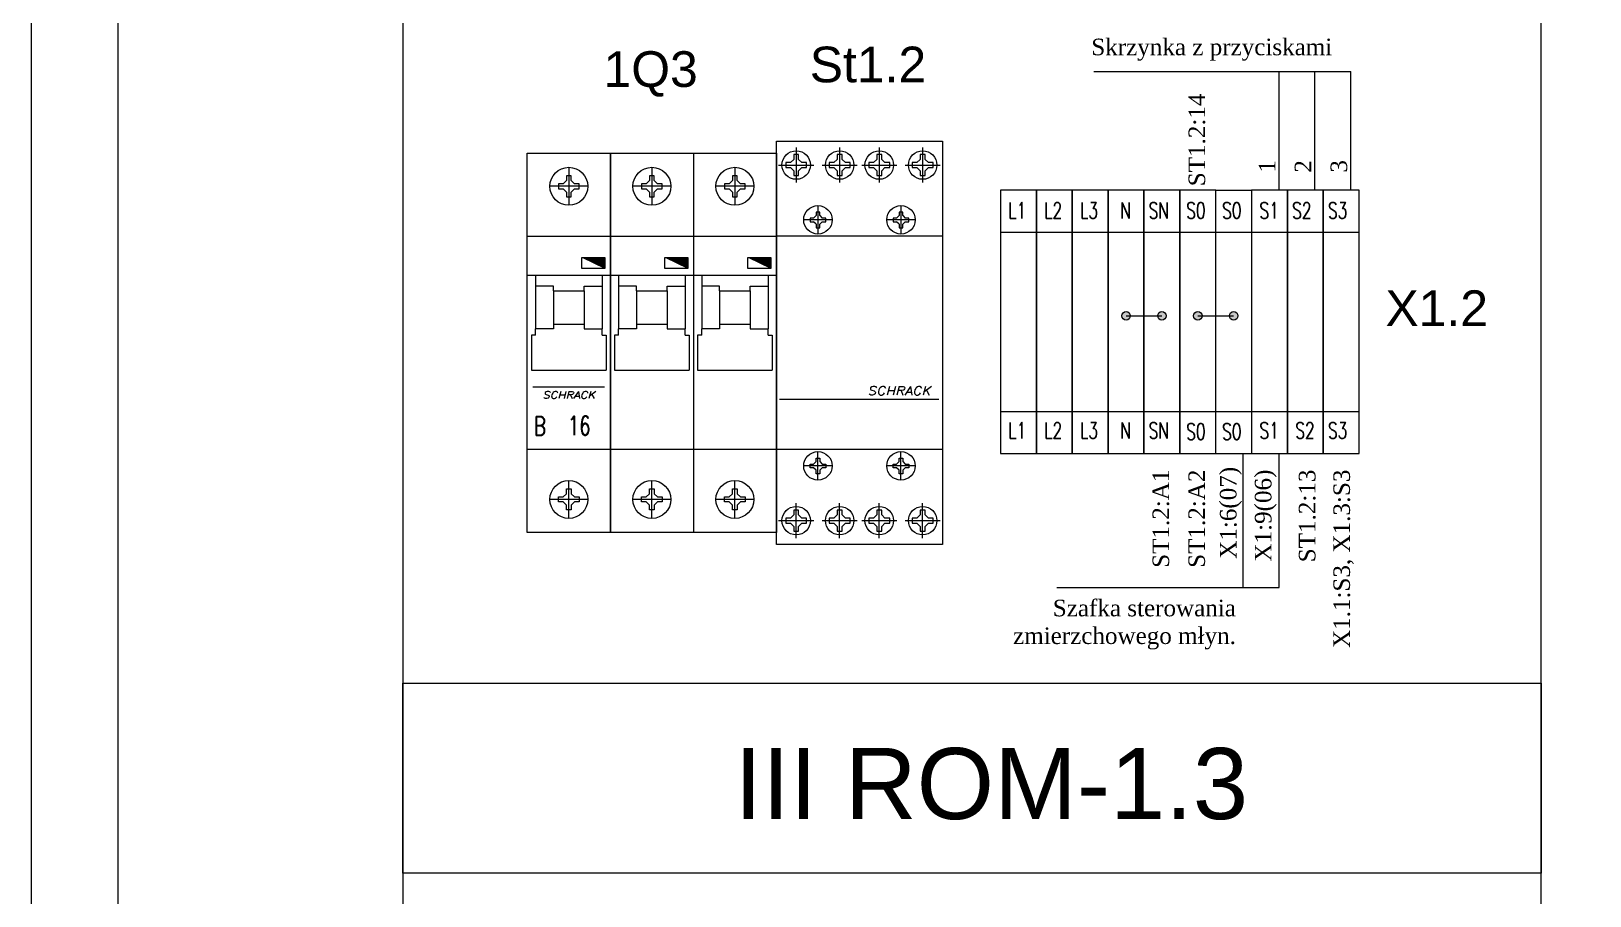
# Model space of a CAD drawing. Header units: millimetres. Extents: x 7130 to 65072, y -4915 to 15466.
# Drawn here: x 53295 to 57924, y 3374 to 5942 of the extents above; entities that cross this region are included whole.
import ezdxf
from ezdxf.enums import TextEntityAlignment as Align

# ---------------------------------------------------------------- set-up
doc = ezdxf.new("R2010")
doc.units = ezdxf.units.MM
doc.header["$LTSCALE"] = 0.3
doc.layers.get('0').update_dxf_attribs({"linetype": 'CONTINUOUS'})
doc.styles.add('Annotative', font='arial.ttf')
doc.styles.add('logo', font='romand.shx', dxfattribs={"oblique": 15, "height": 1.5})
doc.styles.add('OPIS', font='simplex.shx', dxfattribs={"width": 0.7, "height": 4})
doc.styles.get("Standard").update_dxf_attribs({"font": 'romans.shx', "width": 0.7})

msp = doc.modelspace()

# ---------------------------------------------------------------- hatches: boundary and pattern name
at = {"lineweight": 9}
h = msp.add_hatch(dxfattribs=at)
h.set_pattern_fill('ANSI31', color=256, scale=3.522750000000001, angle=45, style=0)
h.set_pattern_definition([(90, (983225883.3003528, 997996037.070297), (-11.18473125, 2.346622895998962e-15), [])])
h.paths.add_polyline_path([(54930.2434979254, 5270.62243156752), (54930.2434979254, 5237.286455144726), (54998.41732882062, 5237.286455144726), (54998.41732882062, 5270.62243156752)])
h = msp.add_hatch(dxfattribs=at)
h.set_pattern_fill('ANSI31', color=256, scale=3.522750000000001, angle=45, style=0)
h.set_pattern_definition([(90, (983226129.8928525, 997996037.070297), (-11.18473125, 2.346622895998962e-15), [])])
h.paths.add_polyline_path([(55176.8359979252, 5270.62243156752), (55176.8359979252, 5237.286455144726), (55245.00982882088, 5237.286455144726), (55245.00982882088, 5270.62243156752)])
h = msp.add_hatch(dxfattribs=at)
h.set_pattern_fill('ANSI31', color=256, scale=3.522750000000001, angle=45, style=0)
h.set_pattern_definition([(90, (983226376.4853526, 997996037.070297), (-11.18473125, 2.346622895998962e-15), [])])
h.paths.add_polyline_path([(55423.42849792546, 5270.62243156752), (55423.42849792546, 5237.286455144726), (55491.60232882068, 5237.286455144726), (55491.60232882068, 5270.62243156752)])
h = msp.add_hatch(color=256, dxfattribs=at)
h.dxf.hatch_style = 1
h.paths.add_polyline_path([(56534.03133956628, 5096.895346674369, 1), (56559.29104063759, 5096.895346674369, 1)])
h.paths.add_polyline_path([(56640.55929956638, 5096.895346674369, 1), (56665.81900063722, 5096.895346674369, 1)])
h = msp.add_hatch(color=256, dxfattribs=at)
h.dxf.hatch_style = 1
h.paths.add_polyline_path([(56747.08725956647, 5096.895346674369, 1), (56772.34696063731, 5096.895346674369, 1)])
h.paths.add_polyline_path([(56853.61521956656, 5096.895346674369, 1), (56878.87492063741, 5096.895346674369, 1)])

# ---------------------------------------------------------------- linework, layer by layer
for p, q in [((56450.78391750815, 5823.00001097584), (57214.3423792618, 5823.00001097584)), ((57001.28645926161, 5469.730392697733), (57001.28645926161, 5823.00001097584)), ((57107.81441926217, 5469.730392697733), (57107.81441926217, 5823.00001097584)), ((57214.3423792618, 5469.730392697733), (57214.3423792618, 5823.00001097584)), ((54768.41363197804, 4453.068572948832), (54768.41363197804, 5580.348572948831)), ((54768.41363197804, 5580.348572948831), (55015.00613197783, 5580.348572948831)), ((55015.00613197783, 5580.348572948831), (55015.00613197783, 4453.068572948832)), ((55015.00613197783, 4453.068572948832), (55015.00613197783, 5580.348572948831)), ((55015.00613197783, 5580.348572948831), (55261.59863197809, 5580.348572948831)), ((55261.59863197809, 5580.348572948831), (55261.59863197809, 4453.068572948832)), ((55261.59863197809, 5580.348572948831), (55508.19113197789, 5580.348572948831)), ((55508.19113197789, 5580.348572948831), (55508.19113197789, 4453.068572948832)), ((55559.73637058638, 5561.732017847273), (55550.03796511894, 5552.03361237963)), ((55559.73637037637, 5575.776947203267), (55559.73637037637, 5561.732017637289)), ((55566.99323538464, 5575.776947203267), (55559.73637037637, 5575.776947203267)), ((55566.99323538464, 5596.874054037035), (55566.99323538464, 5492.679440705397)), ((55574.25010018289, 5575.776947203267), (55566.99323538464, 5575.776947203267)), ((55574.25010018289, 5561.732017847273), (55574.25010018289, 5575.776947203267)), ((55574.25010018289, 5561.732017847273), (55583.9485056508, 5552.03361237963)), ((55688.72466377268, 5561.732017847273), (55679.02625830477, 5552.03361237963)), ((55688.7246635622, 5575.776947203267), (55688.7246635622, 5561.732017637289)), ((55695.98152857093, 5575.776947203267), (55688.7246635622, 5575.776947203267)), ((55695.98152857093, 5596.874054037035), (55695.98152857093, 5492.679440705397)), ((55703.23839336965, 5575.776947203267), (55695.98152857093, 5575.776947203267)), ((55703.23839336965, 5561.732017847273), (55703.23839336965, 5575.776947203267)), ((55703.23839336965, 5561.732017847273), (55712.93679883663, 5552.03361237963)), ((55806.32887058618, 5561.732017847273), (55796.63046511874, 5552.03361237963)), ((55806.32887037663, 5575.776947203267), (55806.32887037663, 5561.732017637289)), ((55813.58573538443, 5575.776947203267), (55806.32887037663, 5575.776947203267)), ((55813.58573538443, 5596.874054037035), (55813.58573538443, 5492.679440705397)), ((55820.84260018315, 5575.776947203267), (55813.58573538443, 5575.776947203267)), ((55820.84260018315, 5561.732017847273), (55820.84260018315, 5575.776947203267)), ((55820.84260018315, 5561.732017847273), (55830.54100565106, 5552.03361237963)), ((55935.31716377247, 5561.732017847273), (55925.61875830457, 5552.03361237963)), ((55935.31716356246, 5575.776947203267), (55935.31716356246, 5561.732017637289)), ((55942.57402857119, 5575.776947203267), (55935.31716356246, 5575.776947203267)), ((55942.57402857119, 5596.874054037035), (55942.57402857119, 5492.679440705397)), ((55949.83089336898, 5575.776947203267), (55942.57402857119, 5575.776947203267)), ((55949.83089336898, 5561.732017847273), (55949.83089336898, 5575.776947203267)), ((55949.83089336898, 5561.732017847273), (55959.52929883689, 5552.03361237963)), ((54884.45301717945, 5512.71177299085), (54884.45301717945, 5498.666843424871)), ((54891.7098819777, 5512.71177299085), (54884.45301717945, 5512.71177299085)), ((54891.7098819777, 5538.075572948845), (54891.7098819777, 5425.347572948842)), ((54898.96674698644, 5512.71177299085), (54891.7098819777, 5512.71177299085)), ((54898.96674698644, 5498.666843214887), (54898.96674698644, 5512.71177299085)), ((55131.04551717971, 5512.71177299085), (55131.04551717971, 5498.666843424871)), ((55138.3023819775, 5512.71177299085), (55131.04551717971, 5512.71177299085)), ((55138.3023819775, 5538.075572948845), (55138.3023819775, 5425.347572948842)), ((55145.55924698623, 5512.71177299085), (55138.3023819775, 5512.71177299085)), ((55145.55924698623, 5498.666843214887), (55145.55924698623, 5512.71177299085)), ((55384.89488197776, 5512.71177299085), (55377.63801717904, 5512.71177299085)), ((55377.63801717904, 5512.71177299085), (55377.63801717904, 5498.666843424871)), ((55384.89488197776, 5538.075572948845), (55384.89488197776, 5425.347572948842)), ((55392.15174698649, 5512.71177299085), (55384.89488197776, 5512.71177299085)), ((55392.15174698649, 5498.666843214887), (55392.15174698649, 5512.71177299085)), ((55514.89592871867, 5544.776747371245), (55619.09054205014, 5544.776747371245)), ((55535.9930353426, 5552.03361237963), (55535.9930353426, 5544.776747371245)), ((55550.03796511894, 5552.03361237963), (55535.9930353426, 5552.03361237963)), ((55535.9930353426, 5544.776747371245), (55535.9930353426, 5537.519882362831)), ((55535.9930353426, 5537.519882362831), (55550.03796511894, 5537.519882362831)), ((55559.73637058638, 5527.821476895188), (55550.03796511894, 5537.519882362831)), ((55559.73637037637, 5527.821477105172), (55559.73637037637, 5513.776547329238)), ((55559.73637037637, 5513.776547329238), (55566.99323538464, 5513.776547329238)), ((55566.99323538464, 5513.776547329238), (55574.25010018289, 5513.776547329238)), ((55574.25010018289, 5527.821476895188), (55583.9485056508, 5537.519882362831)), ((55574.25010018289, 5513.776547329238), (55574.25010018289, 5527.821476895188)), ((55597.99343521666, 5552.03361237963), (55583.9485056508, 5552.03361237963)), ((55583.9485056508, 5537.519882362831), (55597.99343521666, 5537.519882362831)), ((55597.99343521666, 5544.776747371245), (55597.99343521666, 5552.03361237963)), ((55597.99343521666, 5537.519882362831), (55597.99343521666, 5544.776747371245)), ((55643.88422190543, 5544.776747371245), (55748.0788352369, 5544.776747371245)), ((55664.9813285289, 5552.03361237963), (55664.9813285289, 5544.776747371245)), ((55679.02625830477, 5552.03361237963), (55664.9813285289, 5552.03361237963)), ((55664.9813285289, 5544.776747371245), (55664.9813285289, 5537.519882362831)), ((55664.9813285289, 5537.519882362831), (55679.02625830477, 5537.519882362831)), ((55688.72466377268, 5527.821476895188), (55679.02625830477, 5537.519882362831)), ((55688.7246635622, 5527.821477105172), (55688.7246635622, 5513.776547329238)), ((55688.7246635622, 5513.776547329238), (55695.98152857093, 5513.776547329238)), ((55695.98152857093, 5513.776547329238), (55703.23839336965, 5513.776547329238)), ((55703.23839336965, 5527.821476895188), (55712.93679883663, 5537.519882362831)), ((55703.23839336965, 5513.776547329238), (55703.23839336965, 5527.821476895188)), ((55726.98172840296, 5552.03361237963), (55712.93679883663, 5552.03361237963)), ((55712.93679883663, 5537.519882362831), (55726.98172840296, 5537.519882362831)), ((55726.98172840296, 5544.776747371245), (55726.98172840296, 5552.03361237963)), ((55726.98172840296, 5537.519882362831), (55726.98172840296, 5544.776747371245)), ((55761.48842871893, 5544.776747371245), (55865.6830420504, 5544.776747371245)), ((55782.5855353424, 5552.03361237963), (55782.5855353424, 5544.776747371245)), ((55796.63046511874, 5552.03361237963), (55782.5855353424, 5552.03361237963)), ((55782.5855353424, 5544.776747371245), (55782.5855353424, 5537.519882362831)), ((55782.5855353424, 5537.519882362831), (55796.63046511874, 5537.519882362831)), ((55806.32887058618, 5527.821476895188), (55796.63046511874, 5537.519882362831)), ((55806.32887037663, 5527.821477105172), (55806.32887037663, 5513.776547329238)), ((55806.32887037663, 5513.776547329238), (55813.58573538443, 5513.776547329238)), ((55813.58573538443, 5513.776547329238), (55820.84260018315, 5513.776547329238)), ((55820.84260018315, 5527.821476895188), (55830.54100565106, 5537.519882362831)), ((55820.84260018315, 5513.776547329238), (55820.84260018315, 5527.821476895188)), ((55844.58593521646, 5552.03361237963), (55830.54100565106, 5552.03361237963)), ((55830.54100565106, 5537.519882362831), (55844.58593521646, 5537.519882362831)), ((55844.58593521646, 5544.776747371245), (55844.58593521646, 5552.03361237963)), ((55844.58593521646, 5537.519882362831), (55844.58593521646, 5544.776747371245)), ((55890.47672190523, 5544.776747371245), (55994.67133523669, 5544.776747371245)), ((55911.57382852916, 5552.03361237963), (55911.57382852916, 5544.776747371245)), ((55925.61875830457, 5552.03361237963), (55911.57382852916, 5552.03361237963)), ((55911.57382852916, 5544.776747371245), (55911.57382852916, 5537.519882362831)), ((55911.57382852916, 5537.519882362831), (55925.61875830457, 5537.519882362831)), ((55935.31716377247, 5527.821476895188), (55925.61875830457, 5537.519882362831)), ((55935.31716356246, 5527.821477105172), (55935.31716356246, 5513.776547329238)), ((55935.31716356246, 5513.776547329238), (55942.57402857119, 5513.776547329238)), ((55942.57402857119, 5513.776547329238), (55949.83089336898, 5513.776547329238)), ((55949.83089336898, 5527.821476895188), (55959.52929883689, 5537.519882362831)), ((55949.83089336898, 5513.776547329238), (55949.83089336898, 5527.821476895188)), ((55973.57422840322, 5552.03361237963), (55959.52929883689, 5552.03361237963)), ((55959.52929883689, 5537.519882362831), (55973.57422840322, 5537.519882362831)), ((55973.57422840322, 5544.776747371245), (55973.57422840322, 5552.03361237963)), ((55973.57422840322, 5537.519882362831), (55973.57422840322, 5544.776747371245)), ((54948.07388197776, 5481.711572948843), (54835.34588197811, 5481.711572948843)), ((54874.75461171201, 5488.968437957228), (54860.70968214568, 5488.968437957228)), ((54860.70968214568, 5488.968437957228), (54860.70968214568, 5481.711572948843)), ((54860.70968214568, 5481.711572948843), (54860.70968214568, 5474.454707940429)), ((54860.70968214568, 5474.454707940429), (54874.75461171201, 5474.454707940429)), ((54884.45301717945, 5498.666843424871), (54874.75461171201, 5488.968437957228)), ((54884.45301717945, 5464.756302472815), (54874.75461171201, 5474.454707940429)), ((54884.45301717945, 5464.756302472815), (54884.45301717945, 5450.711373116821)), ((54898.96674677596, 5498.666843424871), (54908.66515224386, 5488.968437957228)), ((54898.96674677596, 5464.756302472815), (54908.66515224386, 5474.454707940429)), ((54898.96674698644, 5450.711373116821), (54898.96674698644, 5464.75630268277)), ((54922.71008201974, 5488.968437957228), (54908.66515224386, 5488.968437957228)), ((54908.66515224386, 5474.454707940429), (54922.71008201974, 5474.454707940429)), ((54922.71008201974, 5481.711572948843), (54922.71008201974, 5488.968437957228)), ((54922.71008201974, 5474.454707940429), (54922.71008201974, 5481.711572948843)), ((55194.66638197802, 5481.711572948843), (55081.9383819779, 5481.711572948843)), ((55121.3471117118, 5488.968437957228), (55107.30218214547, 5488.968437957228)), ((55107.30218214547, 5488.968437957228), (55107.30218214547, 5481.711572948843)), ((55107.30218214547, 5481.711572948843), (55107.30218214547, 5474.454707940429)), ((55107.30218214547, 5474.454707940429), (55121.3471117118, 5474.454707940429)), ((55131.04551717971, 5498.666843424871), (55121.3471117118, 5488.968437957228)), ((55131.04551717971, 5464.756302472815), (55121.3471117118, 5474.454707940429)), ((55131.04551717971, 5464.756302472815), (55131.04551717971, 5450.711373116821)), ((55145.55924677622, 5498.666843424871), (55155.25765224412, 5488.968437957228)), ((55145.55924677622, 5464.756302472815), (55155.25765224412, 5474.454707940429)), ((55145.55924698623, 5450.711373116821), (55145.55924698623, 5464.75630268277)), ((55169.30258201953, 5488.968437957228), (55155.25765224412, 5488.968437957228)), ((55155.25765224412, 5474.454707940429), (55169.30258201953, 5474.454707940429)), ((55169.30258201953, 5481.711572948843), (55169.30258201953, 5488.968437957228)), ((55169.30258201953, 5474.454707940429), (55169.30258201953, 5481.711572948843)), ((55441.25888197782, 5481.711572948843), (55328.5308819777, 5481.711572948843)), ((55353.89468214574, 5488.968437957228), (55353.89468214574, 5481.711572948843)), ((55367.93961171206, 5488.968437957228), (55353.89468214574, 5488.968437957228)), ((55353.89468214574, 5481.711572948843), (55353.89468214574, 5474.454707940429)), ((55353.89468214574, 5474.454707940429), (55367.93961171206, 5474.454707940429)), ((55377.63801717904, 5498.666843424871), (55367.93961171206, 5488.968437957228)), ((55377.63801717904, 5464.756302472815), (55367.93961171206, 5474.454707940429)), ((55377.63801717904, 5464.756302472815), (55377.63801717904, 5450.711373116821)), ((55392.15174677648, 5498.666843424871), (55401.85015224392, 5488.968437957228)), ((55392.15174677648, 5464.756302472815), (55401.85015224392, 5474.454707940429)), ((55392.15174698649, 5450.711373116821), (55392.15174698649, 5464.75630268277)), ((55415.89508201979, 5488.968437957228), (55401.85015224392, 5488.968437957228)), ((55401.85015224392, 5474.454707940429), (55415.89508201979, 5474.454707940429)), ((55415.89508201979, 5481.711572948843), (55415.89508201979, 5488.968437957228)), ((55415.89508201979, 5474.454707940429), (55415.89508201979, 5481.711572948843)), ((56812.92961536028, 5469.730392697733), (56919.45757536037, 5469.730392697733)), ((54884.45301717945, 5450.711373116821), (54891.7098819777, 5450.711373116821)), ((54891.7098819777, 5450.711373116821), (54898.96674698644, 5450.711373116821)), ((55131.04551717971, 5450.711373116821), (55138.3023819775, 5450.711373116821)), ((55138.3023819775, 5450.711373116821), (55145.55924698623, 5450.711373116821)), ((55377.63801717904, 5450.711373116821), (55384.89488197776, 5450.711373116821)), ((55384.89488197776, 5450.711373116821), (55392.15174698649, 5450.711373116821)), ((55631.48738197755, 5424.350389413914), (55631.48738197755, 5339.778573814343)), ((55878.07988197781, 5424.350389413914), (55878.07988197781, 5339.778573814343)), ((55673.77328977786, 5382.064481614158), (55589.20147417771, 5382.064481614158)), ((55618.76704638783, 5387.508792249428), (55608.23013281362, 5387.508792249428)), ((55608.23013281362, 5387.508792249428), (55608.23013281362, 5382.064481614158)), ((55608.23013281362, 5382.064481614158), (55608.23013281362, 5376.620170978858)), ((55608.23013281362, 5376.620170978858), (55618.76704638783, 5376.620170978858)), ((55626.04307149962, 5394.78481736168), (55618.76704638783, 5387.508792249428)), ((55626.04307149962, 5369.344145866606), (55618.76704638783, 5376.620170978858)), ((55626.04307149962, 5405.321730935568), (55626.04307149962, 5394.78481736168)), ((55631.48738197755, 5405.321730935568), (55626.04307149962, 5405.321730935568)), ((55636.93169261335, 5405.321730935568), (55631.48738197755, 5405.321730935568)), ((55636.93169261335, 5394.784817203996), (55636.93169261335, 5405.321730935568)), ((55636.93169245595, 5394.78481736168), (55644.20771756774, 5387.508792249428)), ((55636.93169245595, 5369.344145866606), (55644.20771756774, 5376.620170978858)), ((55654.74463129888, 5387.508792249428), (55644.20771756774, 5387.508792249428)), ((55644.20771756774, 5376.620170978858), (55654.74463129888, 5376.620170978858)), ((55654.74463129888, 5382.064481614158), (55654.74463129888, 5387.508792249428)), ((55654.74463129888, 5376.620170978858), (55654.74463129888, 5382.064481614158)), ((55920.36578977766, 5382.064481614158), (55835.79397417797, 5382.064481614158)), ((55865.35954638809, 5387.508792249428), (55854.82263281388, 5387.508792249428)), ((55854.82263281388, 5387.508792249428), (55854.82263281388, 5382.064481614158)), ((55854.82263281388, 5382.064481614158), (55854.82263281388, 5376.620170978858)), ((55854.82263281388, 5376.620170978858), (55865.35954638809, 5376.620170978858)), ((55872.63557149988, 5394.78481736168), (55865.35954638809, 5387.508792249428)), ((55872.63557149988, 5369.344145866606), (55865.35954638809, 5376.620170978858)), ((55872.63557149988, 5405.321730935568), (55872.63557149988, 5394.78481736168)), ((55878.07988197781, 5405.321730935568), (55872.63557149988, 5405.321730935568)), ((55883.52419261314, 5405.321730935568), (55878.07988197781, 5405.321730935568)), ((55883.52419261314, 5394.784817203996), (55883.52419261314, 5405.321730935568)), ((55883.52419245575, 5394.78481736168), (55890.80021756754, 5387.508792249428)), ((55883.52419245575, 5369.344145866606), (55890.80021756754, 5376.620170978858)), ((55901.33713129914, 5387.508792249428), (55890.80021756754, 5387.508792249428)), ((55890.80021756754, 5376.620170978858), (55901.33713129914, 5376.620170978858)), ((55901.33713129914, 5382.064481614158), (55901.33713129914, 5387.508792249428)), ((55901.33713129914, 5376.620170978858), (55901.33713129914, 5382.064481614158)), ((54768.41363197804, 5334.013708074897), (55015.00613197783, 5334.013708074897)), ((55015.00613197783, 5334.013708074897), (55261.59863197809, 5334.013708074897)), ((55261.59863197809, 5334.013708074897), (55508.19113197789, 5334.013708074897)), ((55754.78363197768, 5333.756072949036), (55508.19113197789, 5333.756072949036)), ((55626.04307149962, 5369.344145866606), (55626.04307149962, 5358.807232449966)), ((55626.04307149962, 5358.807232449966), (55631.48738197755, 5358.807232449966)), ((55631.48738197755, 5358.807232449966), (55636.93169261335, 5358.807232449966)), ((55636.93169261335, 5358.807232449966), (55636.93169261335, 5369.344146024261)), ((56001.37613197748, 5333.756072949036), (55754.78363197768, 5333.756072949036)), ((55872.63557149988, 5369.344145866606), (55872.63557149988, 5358.807232449966)), ((55872.63557149988, 5358.807232449966), (55878.07988197781, 5358.807232449966)), ((55878.07988197781, 5358.807232449966), (55883.52419261314, 5358.807232449966)), ((55883.52419261314, 5358.807232449966), (55883.52419261314, 5369.344146024261)), ((56173.76185536018, 5345.447772697749), (56280.28981536074, 5345.447772697749)), ((56280.28981536074, 5345.447772697749), (56386.81777536037, 5345.447772697749)), ((56386.81777536037, 5345.447772697749), (56493.34573536046, 5345.447772697749)), ((56493.34573536046, 5345.447772697749), (56599.87369536055, 5345.447772697749)), ((56599.87369536055, 5345.447772697749), (56706.40165536018, 5345.447772697749)), ((56706.40165536018, 5345.447772697749), (56812.92961536028, 5345.447772697749)), ((56812.92961536028, 5345.447772697749), (56919.45757536037, 5345.447772697749)), ((56919.45757536037, 5345.447772697749), (57025.98553536047, 5345.447772697749)), ((57025.98553536047, 5345.447772697749), (57132.51349536009, 5345.447772697749)), ((57132.51349536009, 5345.447772697749), (57239.04145536065, 5345.447772697749)), ((54768.41363218805, 5218.209872906824), (55015.00613197783, 5218.209872906824)), ((54793.07288197806, 5218.209872906824), (54793.07288197806, 5058.135131294897)), ((54845.91413197812, 5184.954131294915), (54793.07288197806, 5184.954131294915)), ((54845.91413197812, 5170.8631312949), (54845.91413197812, 5184.954131294915)), ((54937.50563197775, 5170.8631312949), (54937.50563197775, 5184.954131294915)), ((54937.50563197775, 5184.954131294915), (54990.34688197781, 5184.954131294915)), ((54990.34688197781, 5218.209872906824), (54990.34688197781, 5058.135131294897)), ((55015.00613218785, 5218.209872906824), (55261.59863197809, 5218.209872906824)), ((55039.66538197786, 5218.209872906824), (55039.66538197786, 5058.135131294897)), ((55092.50663197791, 5184.954131294915), (55039.66538197786, 5184.954131294915)), ((55092.50663197791, 5170.8631312949), (55092.50663197791, 5184.954131294915)), ((55184.09813197755, 5170.8631312949), (55184.09813197755, 5184.954131294915)), ((55184.09813197755, 5184.954131294915), (55236.93938197807, 5184.954131294915)), ((55236.93938197807, 5218.209872906824), (55236.93938197807, 5058.135131294897)), ((55261.59863218811, 5218.209872906824), (55508.19113197789, 5218.209872906824)), ((55286.25788197812, 5218.209872906824), (55286.25788197812, 5058.135131294897)), ((55339.09913197771, 5184.954131294915), (55286.25788197812, 5184.954131294915)), ((55339.09913197771, 5170.8631312949), (55339.09913197771, 5184.954131294915)), ((55430.69063197781, 5184.954131294915), (55483.53188197786, 5184.954131294915)), ((55430.69063197781, 5170.8631312949), (55430.69063197781, 5184.954131294915)), ((55483.53188197786, 5218.209872906824), (55483.53188197786, 5058.135131294897)), ((54845.91413197812, 5170.8631312949), (54845.91413197812, 5072.226131294912)), ((54845.91413197812, 5170.8631312949), (54937.50563197775, 5170.8631312949)), ((54937.50563197775, 5170.8631312949), (54937.50563197775, 5072.226131294912)), ((55092.50663197791, 5170.8631312949), (55092.50663197791, 5072.226131294912)), ((55092.50663197791, 5170.8631312949), (55184.09813197755, 5170.8631312949)), ((55184.09813197755, 5170.8631312949), (55184.09813197755, 5072.226131294912)), ((55339.09913197771, 5170.8631312949), (55430.69063197781, 5170.8631312949)), ((55339.09913197771, 5170.8631312949), (55339.09913197771, 5072.226131294912)), ((55430.69063197781, 5170.8631312949), (55430.69063197781, 5072.226131294912)), ((56546.66119010194, 5096.89534667437), (56653.18915010203, 5096.89534667437)), ((56759.71711010166, 5096.89534667437), (56866.24507010175, 5096.89534667437)), ((54845.91413197812, 5058.135131294897), (54793.07288197806, 5058.135131294897)), ((54793.07288197806, 5039.372480266262), (54793.07288197806, 5058.135131294897)), ((54845.91413197812, 5072.226131294912), (54845.91413197812, 5058.135131294897)), ((54845.91413197812, 5072.226131294912), (54937.50563197775, 5072.226131294912)), ((54937.50563197775, 5072.226131294912), (54937.50563197775, 5058.135131294897)), ((54937.50563197775, 5058.135131294897), (54990.34688197781, 5058.135131294897)), ((54990.34688197781, 5039.372480266262), (54990.34688197781, 5058.135131294897)), ((55092.50663197791, 5058.135131294897), (55039.66538197786, 5058.135131294897)), ((55039.66538197786, 5039.372480266262), (55039.66538197786, 5058.135131294897)), ((55092.50663197791, 5072.226131294912), (55092.50663197791, 5058.135131294897)), ((55092.50663197791, 5072.226131294912), (55184.09813197755, 5072.226131294912)), ((55184.09813197755, 5072.226131294912), (55184.09813197755, 5058.135131294897)), ((55184.09813197755, 5058.135131294897), (55236.93938197807, 5058.135131294897)), ((55236.93938197807, 5039.372480266262), (55236.93938197807, 5058.135131294897)), ((55286.25788197812, 5039.372480266262), (55286.25788197812, 5058.135131294897)), ((55339.09913197771, 5058.135131294897), (55286.25788197812, 5058.135131294897)), ((55339.09913197771, 5072.226131294912), (55430.69063197781, 5072.226131294912)), ((55339.09913197771, 5072.226131294912), (55339.09913197771, 5058.135131294897)), ((55430.69063197781, 5072.226131294912), (55430.69063197781, 5058.135131294897)), ((55430.69063197781, 5058.135131294897), (55483.53188197786, 5058.135131294897)), ((55483.53188197786, 5039.372480266262), (55483.53188197786, 5058.135131294897)), ((54780.74325697782, 5039.372480266262), (54780.74325697782, 4935.798336109641)), ((54793.07288197806, 5039.372480266262), (54780.74325697782, 5039.372480266262)), ((54990.34688197781, 5039.372480266262), (55002.67650697805, 5039.372480266262)), ((55002.67650697805, 5039.372480266262), (55002.67650697805, 4935.798336109641)), ((55027.33575697808, 5039.372480266262), (55027.33575697808, 4935.798336109641)), ((55039.66538197786, 5039.372480266262), (55027.33575697808, 5039.372480266262)), ((55236.93938197807, 5039.372480266262), (55249.26900697785, 5039.372480266262)), ((55249.26900697785, 5039.372480266262), (55249.26900697785, 4935.798336109641)), ((55273.92825697787, 5039.372480266262), (55273.92825697787, 4935.798336109641)), ((55286.25788197812, 5039.372480266262), (55273.92825697787, 5039.372480266262)), ((55483.53188197786, 5039.372480266262), (55495.86150697811, 5039.372480266262)), ((55495.86150697811, 5039.372480266262), (55495.86150697811, 4935.798336109641)), ((54780.74325697782, 4935.798336109641), (55002.67650697805, 4935.798335899657)), ((55027.33575697808, 4935.798336109641), (55249.26900697785, 4935.798335899657)), ((55273.92825697787, 4935.798336109641), (55495.86150697811, 4935.798335899657)), ((54785.24717754411, 4885.916396750748), (54997.82220443763, 4885.916396540764)), ((55517.43094935879, 4849.698452496028), (55744.50464138022, 4849.698452496028)), ((55744.50464138022, 4849.698452496028), (55991.09714138001, 4849.698452496028)), ((56173.76185536018, 4812.807972697716), (56280.28981536074, 4812.807972697716)), ((56280.28981536074, 4812.807972697716), (56386.81777536037, 4812.807972697716)), ((56386.81777536037, 4812.807972697716), (56493.34573536046, 4812.807972697716)), ((56493.34573536046, 4812.807972697716), (56599.87369536055, 4812.807972697716)), ((56599.87369536055, 4812.807972697716), (56706.40165536018, 4812.807972697716)), ((56706.40165536018, 4812.807972697716), (56812.92961536028, 4812.807972697716)), ((56812.92961536028, 4812.807972697716), (56919.45757536037, 4812.807972697716)), ((56919.45757536037, 4812.807972697716), (57025.98553536047, 4812.807972697716)), ((57025.98553536047, 4812.807972697716), (57132.51349536009, 4812.807972697716)), ((57132.51349536009, 4812.807972697716), (57239.04145536065, 4812.807972697716)), ((55015.00613197783, 4699.661072948831), (54768.41363197804, 4699.661072948831)), ((55261.59863197809, 4699.661072948831), (55015.00613197783, 4699.661072948831)), ((55508.19113197789, 4699.661072948831), (55261.59863197809, 4699.661072948831)), ((55754.78363197768, 4699.661072949035), (55508.19113197789, 4699.661072949035)), ((55631.48738197755, 4609.066756483749), (55631.48738197755, 4693.63857208335)), ((56001.37613197748, 4699.661072949035), (55754.78363197768, 4699.661072949035)), ((55878.07988197781, 4609.066756483749), (55878.07988197781, 4693.63857208335)), ((56812.92961536028, 4688.525352697732), (56919.45757536037, 4688.525352697732)), ((56894.75849926198, 4289.969709449622), (56894.75849926198, 4688.525352697732)), ((57001.28645926161, 4289.969709449622), (57001.28645926161, 4688.525352697732)), ((55673.77328977786, 4651.352664283535), (55589.20147417771, 4651.352664283535)), ((55608.23013281362, 4651.352664283535), (55608.23013281362, 4656.796974918805)), ((55608.23013281362, 4656.796974918805), (55618.76704638783, 4656.796974918805)), ((55608.23013281362, 4645.908353648265), (55608.23013281362, 4651.352664283535)), ((55618.76704638783, 4645.908353648265), (55608.23013281362, 4645.908353648265)), ((55626.04307149962, 4664.073000031087), (55618.76704638783, 4656.796974918805)), ((55626.04307149962, 4638.632328535983), (55618.76704638783, 4645.908353648265)), ((55626.04307149962, 4674.609913447697), (55631.48738197755, 4674.609913447697)), ((55626.04307149962, 4664.073000031087), (55626.04307149962, 4674.609913447697)), ((55626.04307149962, 4628.095414962096), (55626.04307149962, 4638.632328535983)), ((55631.48738197755, 4674.609913447697), (55636.93169261335, 4674.609913447697)), ((55636.93169261335, 4674.609913447697), (55636.93169261335, 4664.072999873402)), ((55636.93169245595, 4664.073000031087), (55644.20771756774, 4656.796974918805)), ((55636.93169245595, 4638.632328535983), (55644.20771756774, 4645.908353648265)), ((55636.93169261335, 4638.632328693668), (55636.93169261335, 4628.095414962096)), ((55644.20771756774, 4656.796974918805), (55654.74463129888, 4656.796974918805)), ((55654.74463129888, 4645.908353648265), (55644.20771756774, 4645.908353648265)), ((55654.74463129888, 4656.796974918805), (55654.74463129888, 4651.352664283535)), ((55654.74463129888, 4651.352664283535), (55654.74463129888, 4645.908353648265)), ((55920.36578977766, 4651.352664283535), (55835.79397417797, 4651.352664283535)), ((55854.82263281388, 4651.352664283535), (55854.82263281388, 4656.796974918805)), ((55854.82263281388, 4656.796974918805), (55865.35954638809, 4656.796974918805)), ((55854.82263281388, 4645.908353648265), (55854.82263281388, 4651.352664283535)), ((55865.35954638809, 4645.908353648265), (55854.82263281388, 4645.908353648265)), ((55872.63557149988, 4664.073000031087), (55865.35954638809, 4656.796974918805)), ((55872.63557149988, 4638.632328535983), (55865.35954638809, 4645.908353648265)), ((55872.63557149988, 4674.609913447697), (55878.07988197781, 4674.609913447697)), ((55872.63557149988, 4664.073000031087), (55872.63557149988, 4674.609913447697)), ((55872.63557149988, 4628.095414962096), (55872.63557149988, 4638.632328535983)), ((55878.07988197781, 4674.609913447697), (55883.52419261314, 4674.609913447697)), ((55883.52419261314, 4674.609913447697), (55883.52419261314, 4664.072999873402)), ((55883.52419245575, 4664.073000031087), (55890.80021756754, 4656.796974918805)), ((55883.52419245575, 4638.632328535983), (55890.80021756754, 4645.908353648265)), ((55883.52419261314, 4638.632328693668), (55883.52419261314, 4628.095414962096)), ((55890.80021756754, 4656.796974918805), (55901.33713129914, 4656.796974918805)), ((55901.33713129914, 4645.908353648265), (55890.80021756754, 4645.908353648265)), ((55901.33713129914, 4656.796974918805), (55901.33713129914, 4651.352664283535)), ((55901.33713129914, 4651.352664283535), (55901.33713129914, 4645.908353648265)), ((54891.7098819777, 4495.341572948819), (54891.7098819777, 4608.069572948822)), ((55138.3023819775, 4495.341572948819), (55138.3023819775, 4608.069572948822)), ((55384.89488197776, 4495.341572948819), (55384.89488197776, 4608.069572948822)), ((55631.48738197755, 4628.095414962096), (55626.04307149962, 4628.095414962096)), ((55636.93169261335, 4628.095414962096), (55631.48738197755, 4628.095414962096)), ((55878.07988197781, 4628.095414962096), (55872.63557149988, 4628.095414962096)), ((55883.52419261314, 4628.095414962096), (55878.07988197781, 4628.095414962096)), ((54948.07388197776, 4551.705572948849), (54835.34588197811, 4551.705572948849)), ((54860.70968214568, 4551.705572948849), (54860.70968214568, 4558.962437957234)), ((54860.70968214568, 4558.962437957234), (54874.75461171201, 4558.962437957234)), ((54860.70968214568, 4544.448707940435), (54860.70968214568, 4551.705572948849)), ((54874.75461171201, 4544.448707940435), (54860.70968214568, 4544.448707940435)), ((54884.45301717945, 4568.660843424848), (54874.75461171201, 4558.962437957234)), ((54884.45301717945, 4534.750302472792), (54874.75461171201, 4544.448707940435)), ((54884.45301717945, 4582.705772780871), (54891.7098819777, 4582.705772780871)), ((54884.45301717945, 4568.660843424848), (54884.45301717945, 4582.705772780871)), ((54891.7098819777, 4582.705772780871), (54898.96674698644, 4582.705772780871)), ((54898.96674698644, 4582.705772780871), (54898.96674698644, 4568.660843214893)), ((54898.96674677596, 4568.660843424848), (54908.66515224386, 4558.962437957234)), ((54898.96674677596, 4534.750302472792), (54908.66515224386, 4544.448707940435)), ((54908.66515224386, 4558.962437957234), (54922.71008201974, 4558.962437957234)), ((54922.71008201974, 4544.448707940435), (54908.66515224386, 4544.448707940435)), ((54922.71008201974, 4558.962437957234), (54922.71008201974, 4551.705572948849)), ((54922.71008201974, 4551.705572948849), (54922.71008201974, 4544.448707940435)), ((55194.66638197802, 4551.705572948849), (55081.9383819779, 4551.705572948849)), ((55107.30218214547, 4551.705572948849), (55107.30218214547, 4558.962437957234)), ((55107.30218214547, 4558.962437957234), (55121.3471117118, 4558.962437957234)), ((55107.30218214547, 4544.448707940435), (55107.30218214547, 4551.705572948849)), ((55121.3471117118, 4544.448707940435), (55107.30218214547, 4544.448707940435)), ((55131.04551717971, 4568.660843424848), (55121.3471117118, 4558.962437957234)), ((55131.04551717971, 4534.750302472792), (55121.3471117118, 4544.448707940435)), ((55131.04551717971, 4582.705772780871), (55138.3023819775, 4582.705772780871)), ((55131.04551717971, 4568.660843424848), (55131.04551717971, 4582.705772780871)), ((55138.3023819775, 4582.705772780871), (55145.55924698623, 4582.705772780871)), ((55145.55924698623, 4582.705772780871), (55145.55924698623, 4568.660843214893)), ((55145.55924677622, 4568.660843424848), (55155.25765224412, 4558.962437957234)), ((55145.55924677622, 4534.750302472792), (55155.25765224412, 4544.448707940435)), ((55155.25765224412, 4558.962437957234), (55169.30258201953, 4558.962437957234)), ((55169.30258201953, 4544.448707940435), (55155.25765224412, 4544.448707940435)), ((55169.30258201953, 4558.962437957234), (55169.30258201953, 4551.705572948849)), ((55169.30258201953, 4551.705572948849), (55169.30258201953, 4544.448707940435)), ((55441.25888197782, 4551.705572948849), (55328.5308819777, 4551.705572948849)), ((55353.89468214574, 4558.962437957234), (55367.93961171206, 4558.962437957234)), ((55353.89468214574, 4551.705572948849), (55353.89468214574, 4558.962437957234)), ((55353.89468214574, 4544.448707940435), (55353.89468214574, 4551.705572948849)), ((55367.93961171206, 4544.448707940435), (55353.89468214574, 4544.448707940435)), ((55377.63801717904, 4568.660843424848), (55367.93961171206, 4558.962437957234)), ((55377.63801717904, 4534.750302472792), (55367.93961171206, 4544.448707940435)), ((55377.63801717904, 4568.660843424848), (55377.63801717904, 4582.705772780871)), ((55377.63801717904, 4582.705772780871), (55384.89488197776, 4582.705772780871)), ((55384.89488197776, 4582.705772780871), (55392.15174698649, 4582.705772780871)), ((55392.15174698649, 4582.705772780871), (55392.15174698649, 4568.660843214893)), ((55392.15174677648, 4568.660843424848), (55401.85015224392, 4558.962437957234)), ((55392.15174677648, 4534.750302472792), (55401.85015224392, 4544.448707940435)), ((55401.85015224392, 4558.962437957234), (55415.89508201979, 4558.962437957234)), ((55415.89508201979, 4544.448707940435), (55401.85015224392, 4544.448707940435)), ((55415.89508201979, 4558.962437957234), (55415.89508201979, 4551.705572948849)), ((55415.89508201979, 4551.705572948849), (55415.89508201979, 4544.448707940435)), ((55566.99323538464, 4436.5430918606), (55566.99323538464, 4540.737705192267)), ((55695.98152857093, 4436.5430918606), (55695.98152857093, 4540.737705192267)), ((55813.58573538443, 4436.5430918606), (55813.58573538443, 4540.737705192267)), ((55942.57402857119, 4436.5430918606), (55942.57402857119, 4540.737705192267)), ((54884.45301717945, 4520.705372906843), (54884.45301717945, 4534.750302472792)), ((54891.7098819777, 4520.705372906843), (54884.45301717945, 4520.705372906843)), ((54898.96674698644, 4520.705372906843), (54891.7098819777, 4520.705372906843)), ((54898.96674698644, 4534.750302682776), (54898.96674698644, 4520.705372906843)), ((55131.04551717971, 4520.705372906843), (55131.04551717971, 4534.750302472792)), ((55138.3023819775, 4520.705372906843), (55131.04551717971, 4520.705372906843)), ((55145.55924698623, 4520.705372906843), (55138.3023819775, 4520.705372906843)), ((55145.55924698623, 4534.750302682776), (55145.55924698623, 4520.705372906843)), ((55377.63801717904, 4520.705372906843), (55377.63801717904, 4534.750302472792)), ((55384.89488197776, 4520.705372906843), (55377.63801717904, 4520.705372906843)), ((55392.15174698649, 4520.705372906843), (55384.89488197776, 4520.705372906843)), ((55392.15174698649, 4534.750302682776), (55392.15174698649, 4520.705372906843)), ((55535.9930353426, 4495.897263534833), (55535.9930353426, 4488.640398526448)), ((55550.03796511894, 4495.897263534833), (55535.9930353426, 4495.897263534833)), ((55559.73637058638, 4505.595669002476), (55550.03796511894, 4495.897263534833)), ((55559.73637037637, 4519.64059835847), (55559.73637037637, 4505.595668792492)), ((55566.99323538464, 4519.64059835847), (55559.73637037637, 4519.64059835847)), ((55574.25010018289, 4519.64059835847), (55566.99323538464, 4519.64059835847)), ((55574.25010018289, 4505.595669002476), (55574.25010018289, 4519.64059835847)), ((55574.25010018289, 4505.595669002476), (55583.9485056508, 4495.897263534833)), ((55597.99343521666, 4495.897263534833), (55583.9485056508, 4495.897263534833)), ((55597.99343521666, 4488.640398526448), (55597.99343521666, 4495.897263534833)), ((55664.9813285289, 4495.897263534833), (55664.9813285289, 4488.640398526448)), ((55679.02625830477, 4495.897263534833), (55664.9813285289, 4495.897263534833)), ((55688.72466377268, 4505.595669002476), (55679.02625830477, 4495.897263534833)), ((55688.7246635622, 4519.64059835847), (55688.7246635622, 4505.595668792492)), ((55695.98152857093, 4519.64059835847), (55688.7246635622, 4519.64059835847)), ((55703.23839336965, 4519.64059835847), (55695.98152857093, 4519.64059835847)), ((55703.23839336965, 4505.595669002476), (55703.23839336965, 4519.64059835847)), ((55703.23839336965, 4505.595669002476), (55712.93679883663, 4495.897263534833)), ((55726.98172840296, 4495.897263534833), (55712.93679883663, 4495.897263534833)), ((55726.98172840296, 4488.640398526448), (55726.98172840296, 4495.897263534833)), ((55782.5855353424, 4495.897263534833), (55782.5855353424, 4488.640398526448)), ((55796.63046511874, 4495.897263534833), (55782.5855353424, 4495.897263534833)), ((55806.32887058618, 4505.595669002476), (55796.63046511874, 4495.897263534833)), ((55806.32887037663, 4519.64059835847), (55806.32887037663, 4505.595668792492)), ((55813.58573538443, 4519.64059835847), (55806.32887037663, 4519.64059835847)), ((55820.84260018315, 4519.64059835847), (55813.58573538443, 4519.64059835847)), ((55820.84260018315, 4505.595669002476), (55820.84260018315, 4519.64059835847)), ((55820.84260018315, 4505.595669002476), (55830.54100565106, 4495.897263534833)), ((55844.58593521646, 4495.897263534833), (55830.54100565106, 4495.897263534833)), ((55844.58593521646, 4488.640398526448), (55844.58593521646, 4495.897263534833)), ((55911.57382852916, 4495.897263534833), (55911.57382852916, 4488.640398526448)), ((55925.61875830457, 4495.897263534833), (55911.57382852916, 4495.897263534833)), ((55935.31716377247, 4505.595669002476), (55925.61875830457, 4495.897263534833)), ((55935.31716356246, 4519.64059835847), (55935.31716356246, 4505.595668792492)), ((55942.57402857119, 4519.64059835847), (55935.31716356246, 4519.64059835847)), ((55949.83089336898, 4519.64059835847), (55942.57402857119, 4519.64059835847)), ((55949.83089336898, 4505.595669002476), (55949.83089336898, 4519.64059835847)), ((55949.83089336898, 4505.595669002476), (55959.52929883689, 4495.897263534833)), ((55973.57422840322, 4495.897263534833), (55959.52929883689, 4495.897263534833)), ((55973.57422840322, 4488.640398526448), (55973.57422840322, 4495.897263534833)), ((55015.00613197783, 4453.068572948832), (54768.41363197804, 4453.068572948832)), ((55261.59863197809, 4453.068572948832), (55015.00613197783, 4453.068572948832)), ((55508.19113197789, 4453.068572948832), (55261.59863197809, 4453.068572948832)), ((55514.89592871867, 4488.640398526448), (55619.09054205014, 4488.640398526448)), ((55535.9930353426, 4488.640398526448), (55535.9930353426, 4481.383533518034)), ((55535.9930353426, 4481.383533518034), (55550.03796511894, 4481.383533518034)), ((55559.73637058638, 4471.685128050391), (55550.03796511894, 4481.383533518034)), ((55559.73637037637, 4471.685128260375), (55559.73637037637, 4457.640198484441)), ((55559.73637037637, 4457.640198484441), (55566.99323538464, 4457.640198484441)), ((55566.99323538464, 4457.640198484441), (55574.25010018289, 4457.640198484441)), ((55574.25010018289, 4471.685128050391), (55583.9485056508, 4481.383533518034)), ((55574.25010018289, 4457.640198484441), (55574.25010018289, 4471.685128050391)), ((55583.9485056508, 4481.383533518034), (55597.99343521666, 4481.383533518034)), ((55597.99343521666, 4481.383533518034), (55597.99343521666, 4488.640398526448)), ((55643.88422190543, 4488.640398526448), (55748.0788352369, 4488.640398526448)), ((55664.9813285289, 4488.640398526448), (55664.9813285289, 4481.383533518034)), ((55664.9813285289, 4481.383533518034), (55679.02625830477, 4481.383533518034)), ((55688.72466377268, 4471.685128050391), (55679.02625830477, 4481.383533518034)), ((55688.7246635622, 4471.685128260375), (55688.7246635622, 4457.640198484441)), ((55688.7246635622, 4457.640198484441), (55695.98152857093, 4457.640198484441)), ((55695.98152857093, 4457.640198484441), (55703.23839336965, 4457.640198484441)), ((55703.23839336965, 4471.685128050391), (55712.93679883663, 4481.383533518034)), ((55703.23839336965, 4457.640198484441), (55703.23839336965, 4471.685128050391)), ((55712.93679883663, 4481.383533518034), (55726.98172840296, 4481.383533518034)), ((55726.98172840296, 4481.383533518034), (55726.98172840296, 4488.640398526448)), ((55761.48842871893, 4488.640398526448), (55865.6830420504, 4488.640398526448)), ((55782.5855353424, 4488.640398526448), (55782.5855353424, 4481.383533518034)), ((55782.5855353424, 4481.383533518034), (55796.63046511874, 4481.383533518034)), ((55806.32887058618, 4471.685128050391), (55796.63046511874, 4481.383533518034)), ((55806.32887037663, 4471.685128260375), (55806.32887037663, 4457.640198484441)), ((55806.32887037663, 4457.640198484441), (55813.58573538443, 4457.640198484441)), ((55813.58573538443, 4457.640198484441), (55820.84260018315, 4457.640198484441)), ((55820.84260018315, 4471.685128050391), (55830.54100565106, 4481.383533518034)), ((55820.84260018315, 4457.640198484441), (55820.84260018315, 4471.685128050391)), ((55830.54100565106, 4481.383533518034), (55844.58593521646, 4481.383533518034)), ((55844.58593521646, 4481.383533518034), (55844.58593521646, 4488.640398526448)), ((55890.47672190523, 4488.640398526448), (55994.67133523669, 4488.640398526448)), ((55911.57382852916, 4488.640398526448), (55911.57382852916, 4481.383533518034)), ((55911.57382852916, 4481.383533518034), (55925.61875830457, 4481.383533518034)), ((55935.31716377247, 4471.685128050391), (55925.61875830457, 4481.383533518034)), ((55935.31716356246, 4471.685128260375), (55935.31716356246, 4457.640198484441)), ((55935.31716356246, 4457.640198484441), (55942.57402857119, 4457.640198484441)), ((55942.57402857119, 4457.640198484441), (55949.83089336898, 4457.640198484441)), ((55949.83089336898, 4471.685128050391), (55959.52929883689, 4481.383533518034)), ((55949.83089336898, 4457.640198484441), (55949.83089336898, 4471.685128050391)), ((55959.52929883689, 4481.383533518034), (55973.57422840322, 4481.383533518034)), ((55973.57422840322, 4481.383533518034), (55973.57422840322, 4488.640398526448)), ((56341.52397324709, 4289.969709449622), (57001.28645926161, 4289.969709449622))]:
    msp.add_line(p, q, dxfattribs=at)
for points in [[(53294.86581931036, 12767.51388343686), (53294.86581931036, 85.61388343683211), (63436.47295024066, 85.61388343683211), (63436.47295024066, 12767.51388343686)], [(55508.19113197789, 5615.576072948839), (56001.37613197748, 5615.576072948839), (56001.37613197748, 4417.841072948824), (55508.19113197789, 4417.841072948824)], [(56173.76185536018, 4688.525352697732), (56280.28981536074, 4688.525352697732), (56280.28981536074, 5469.730392697733), (56173.76185536018, 5469.730392697733)], [(56280.28981536074, 4688.525352697732), (56386.81777536037, 4688.525352697732), (56386.81777536037, 5469.730392697733), (56280.28981536074, 5469.730392697733)], [(56386.81777536037, 4688.525352697732), (56493.34573536046, 4688.525352697732), (56493.34573536046, 5469.730392697733), (56386.81777536037, 5469.730392697733)], [(56493.34573536046, 4688.525352697732), (56599.87369536055, 4688.525352697732), (56599.87369536055, 5469.730392697733), (56493.34573536046, 5469.730392697733)], [(56599.87369536055, 4688.525352697732), (56706.40165536018, 4688.525352697732), (56706.40165536018, 5469.730392697733), (56599.87369536055, 5469.730392697733)], [(56706.40165536018, 4688.525352697732), (56812.92961536028, 4688.525352697732), (56812.92961536028, 5469.730392697733), (56706.40165536018, 5469.730392697733)], [(56919.45757536037, 4688.525352697732), (57025.98553536047, 4688.525352697732), (57025.98553536047, 5469.730392697733), (56919.45757536037, 5469.730392697733)], [(57025.98553536047, 4688.525352697732), (57132.51349536009, 4688.525352697732), (57132.51349536009, 5469.730392697733), (57025.98553536047, 5469.730392697733)], [(57132.51349536009, 4688.525352697732), (57239.04145536065, 4688.525352697732), (57239.04145536065, 5469.730392697733), (57132.51349536009, 5469.730392697733)], [(54930.2434979254, 5270.62243156755), (54998.41732882062, 5270.62243156755), (54998.41732882062, 5237.286455144727), (54930.2434979254, 5237.286455144727)], [(55176.8359979252, 5270.62243156755), (55245.00982882088, 5270.62243156755), (55245.00982882088, 5237.286455144727), (55176.8359979252, 5237.286455144727)], [(55423.42849792546, 5270.62243156755), (55491.60232882068, 5270.62243156755), (55491.60232882068, 5237.286455144727), (55423.42849792546, 5237.286455144727)]]:
    msp.add_lwpolyline(points, close=True, dxfattribs=at)
at = {"color": 251, "lineweight": 9}
for points in [[(53553.71313522669, 12276.80121942051), (54399.17313522665, 12276.80121942051), (54399.17313522665, 792.2646480543481), (53553.71313522669, 792.2646480543481)], [(57779.93804856582, 12276.80121942051), (58907.21804856561, 12276.80121942051), (58907.21804856561, 792.2646480543481), (57779.93804856535, 792.2646480543481)], [(54399.17313522665, 4005.52017768129), (57779.93804856582, 4005.52017768129), (57779.93804856582, 3441.880177681305), (54399.17313522665, 3441.880177681305)]]:
    msp.add_lwpolyline(points, close=True, dxfattribs=at)
at = {"lineweight": 9}
for centre, radius in [((55566.99323538464, 5544.776747371245), 42.27300000084547), ((55695.98152857093, 5544.776747371245), 42.27300000084547), ((55813.58573538443, 5544.776747371245), 42.27300000084547), ((55942.57402857119, 5544.776747371245), 42.27300000084547), ((54891.7098819777, 5481.711572948843), 56.36400000000002), ((55138.3023819775, 5481.711572948843), 56.36400000000002), ((55384.89488197776, 5481.711572948843), 56.36400000000002), ((55631.48738197755, 5382.064481614158), 42.27300000084547), ((55878.07988197781, 5382.064481614158), 42.27300000084547), ((56546.66119010194, 5096.89534667437), 12.62985053544588), ((56653.18915010203, 5096.89534667437), 12.62985053544588), ((56759.71711010166, 5096.89534667437), 12.62985053544588), ((56866.24507010175, 5096.89534667437), 12.62985053544588), ((55631.48738197755, 4651.352664283535), 42.27300000084547), ((55878.07988197781, 4651.352664283535), 42.27300000084547), ((54891.7098819777, 4551.705572948849), 56.36400000000002), ((55138.3023819775, 4551.705572948849), 56.36400000000002), ((55384.89488197776, 4551.705572948849), 56.36400000000002), ((55566.99323538464, 4488.640398526448), 42.27300000084547), ((55695.98152857093, 4488.640398526448), 42.27300000084547), ((55813.58573538443, 4488.640398526448), 42.27300000084547), ((55942.57402857119, 4488.640398526448), 42.27300000084547)]:
    msp.add_circle(centre, radius, dxfattribs=at)

# ---------------------------------------------------------------- texts
at = {"lineweight": 9, "style": 'logo', "oblique": 15, "width": 1.2}
for height, p in [(21.1365, (54891.7098819777, 4850.951922494656)), (25.3638, (55872.29287572723, 4861.82172197508))]:
    msp.add_text('SCHRACK', height=height, dxfattribs=at).set_placement(p, align=Align.CENTER)
at = {"lineweight": 9, "style": 'OPIS', "width": 0.7}
for s, p in [('B', (54787.62236529827, 4741.450719740445)), ('16', (54888.68088406237, 4742.433576803713))]:
    msp.add_text(s, height=56.36400000000002, dxfattribs=at).set_placement(p)
at = {"lineweight": 9, "insert": (54994.72024493624, 5882.803203799296), "char_height": 106.03082952, "width": 279.871133504208, "attachment_point": 1, "style": 'Annotative'}
msp.add_mtext('1Q3', dxfattribs=at)
at = {"lineweight": 9, "attachment_point": 1, "style": 'Annotative'}
for s, width, insert, char_height in [('St1.2', 279.871133504208, (55607.22810452204, 5896.505080077855), 106.03082952), ('X1.2', 279.871133504208, (57317.01087511802, 5172.664859569981), 106.03082952), ('III ROM-1.3', 1895.824104677535, (55383.59634974884, 3813.555519089015), 211.365)]:
    msp.add_mtext_dynamic_manual_height_columns(s, width=width, gutter_width=1, heights=[0], dxfattribs=dict(at, insert=insert, char_height=char_height))
at = {"color": 0, "lineweight": 9, "char_height": 49.31850000000001, "attachment_point": 3, "style": 'Annotative'}
for s, insert, width in [('{\\fTimes New Roman|b0|i0|c238|p18;Skrzynka z przyciskami}', (57159.1356788986, 5920.189865741733), 796.1206915122975), ('{\\fTimes New Roman|b0|i0|c238|p18;Szafka sterowania zmierzchowego młyn.}', (56872.99456344504, 4253.846982342948), 878.2785825270718)]:
    msp.add_mtext(s, dxfattribs=dict(at, insert=insert, width=width))
at = {"color": 0, "lineweight": 9, "char_height": 49.31850000000001, "style": 'Annotative'}
for s, insert, width, attachment_point, rotation in [('{\\fTimes New Roman|b0|i0|c238|p18;ST1.2:14}', (56732.202635828, 5757.060017494165), 331.530797851272, 3, 90.00000000000001), ('{\\fTimes New Roman|b0|i0|c238|p18;2}', (57047.41970916517, 5522.203357786842), 331.530797851272, 1, 90), ('{\\fTimes New Roman|b0|i0|c238|p18;3}', (57153.94766916573, 5522.203357786842), 331.530797851272, 1, 90), ('{\\fTimes New Roman|b0|i0|c238|p18;1}', (56940.89174916508, 5522.203357786842), 331.530797851272, 1, 90), ('{\\fTimes New Roman|b0|i0|c238|p18;ST1.2:A1}', (56625.19838868926, 4640.261954826914), 331.530797851272, 3, 90.00000000000001), ('{\\fTimes New Roman|b0|i0|c238|p18;ST1.2:A2}', (56731.72634868935, 4640.261954826914), 331.530797851272, 3, 90.00000000000001), ('{\\fTimes New Roman|b0|i0|c238|p18;X1:6(07)}', (56825.4552926771, 4375.305746040598), 331.530797851272, 1, 90), ('{\\fTimes New Roman|b0|i0|c238|p18;X1:9(06)}', (56929.15996121714, 4640.261954826914), 331.530797851272, 3, 90.00000000000001), ('{\\fTimes New Roman|b0|i0|c238|p18;ST1.2:13}', (57059.76152633509, 4640.261954826914), 331.530797851272, 3, 90.00000000000001), ('{\\fTimes New Roman|b0|i0|c238|p18;X1.1:S3, X1.3:S3}', (57162.30549663637, 4640.261954826914), 852.3708223352887, 3, 90.00000000000001)]:
    msp.add_mtext(s, dxfattribs=dict(at, insert=insert, width=width, attachment_point=attachment_point, rotation=rotation))
at = {"lineweight": 9, "char_height": 47.93758200000001, "attachment_point": 1}
for s, insert in [('L1', (56197.20200916572, 5433.940404356341)), ('L2', (56303.72996916628, 5433.940404356341)), ('L3', (56410.25792916591, 5433.940404356341)), ('N', (56529.58250704041, 5433.940404356341)), ('SN', (56613.71641402465, 5433.940404356341)), ('S0', (56725.38511869503, 5433.940404356341)), ('S0', (56831.91307869466, 5433.940404356341)), ('S1', (56942.89772916684, 5433.940404356341)), ('S2', (57039.85651835246, 5433.940404356341)), ('S3', (57146.35621402418, 5433.940404356341)), ('L1', (56197.20200916572, 4780.370682409208)), ('L2', (56303.72996916628, 4780.370682409208)), ('L3', (56410.25792916591, 4780.370682409208)), ('N', (56529.58250704041, 4780.370682409208)), ('SN', (56613.71641402465, 4780.370682409208)), ('S0', (56725.38511869503, 4777.017984356324)), ('S0', (56831.91307869466, 4777.017984356324)), ('S1', (56942.89772916684, 4780.370682409208)), ('S2', (57049.425689166, 4780.370682409208)), ('S3', (57146.35621402418, 4780.370682409208))]:
    msp.add_mtext_dynamic_manual_height_columns(s, width=279.871133504208, gutter_width=1, heights=[0], dxfattribs=dict(at, insert=insert))

doc.saveas('drawing.dxf')
